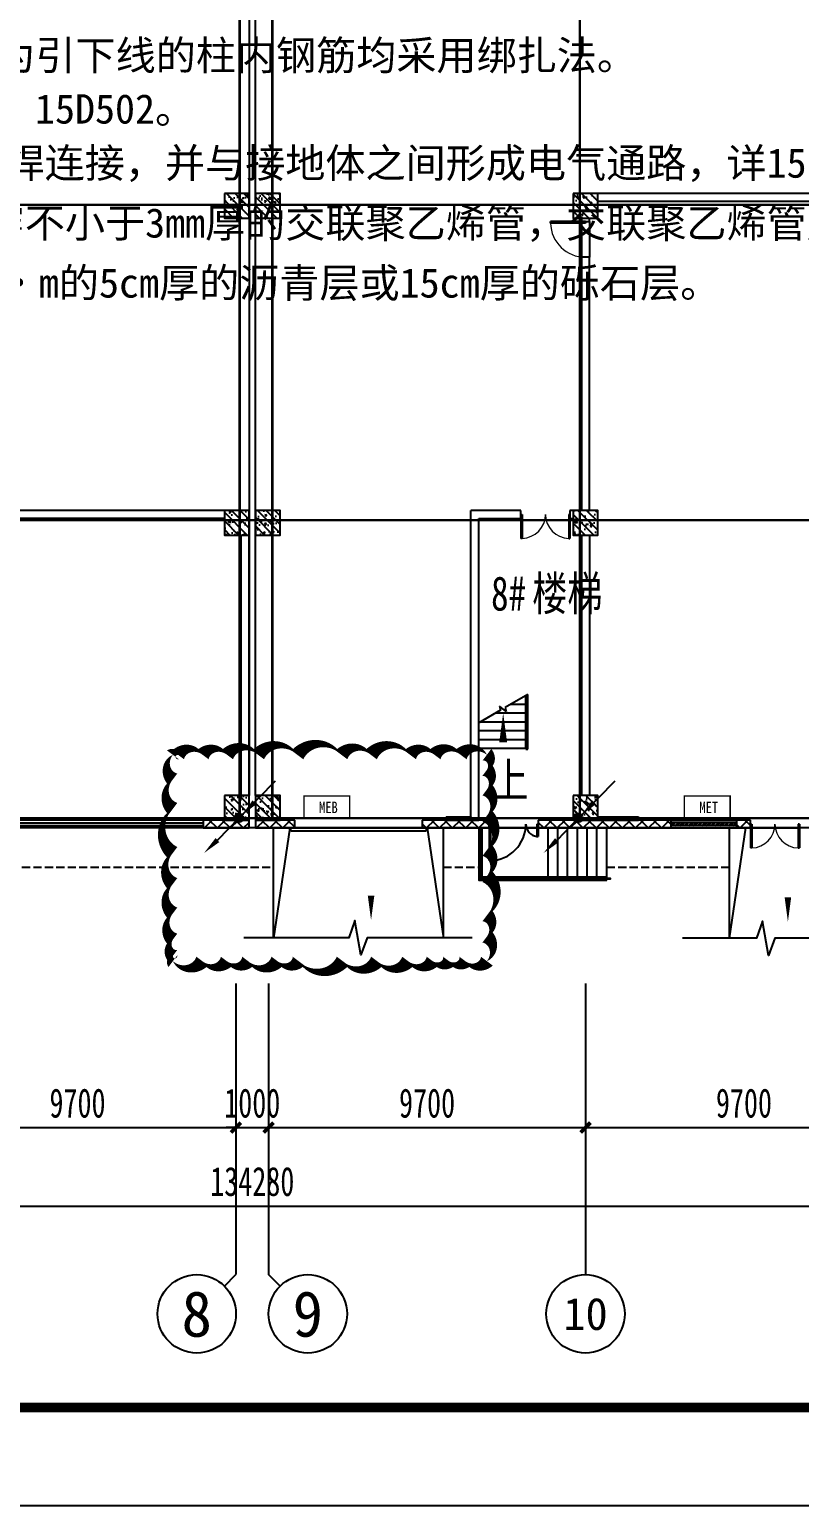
# Model space of a CAD drawing. Header units: millimetres. Extents: x -633009578 to 5705885, y -633235091 to 2571734.
# Drawn here: x 3847101 to 3870670, y 2039260 to 2084430 of the extents above; entities that cross this region are included whole.
import ezdxf
from ezdxf.enums import TextEntityAlignment as Align

# ---------------------------------------------------------------- set-up
doc = ezdxf.new("R2010")
doc.units = ezdxf.units.MM
doc.header["$LTSCALE"] = 1000
doc.header["$MEASUREMENT"] = 0
doc.linetypes.add('DASH', pattern=[0.35, 0.25, -0.1])
doc.layers.get('0').update_dxf_attribs({"color": 9})
for name, color, linetype in [('3T_WOOD', 21, 'Continuous'), ('A-COLUM(柱)', 255, 'Continuous'), ('A-DI-S(箭头)', 76, 'Continuous'), ('A-DOOR(门）', 4, 'Continuous'), ('A-F-AREA(计算)', 5, 'Continuous'), ('A-FLOR(看线)', 8, 'Continuous'), ('A-HATH(填充)', 8, 'Continuous'), ('A-LM-RAIL(栏杆)', 167, 'Continuous'), ('A-ST-O(室外)', 54, 'Continuous'), ('A-STAR(楼梯)', 51, 'Continuous'), ('A-TEXT(房间)', 243, 'Continuous'), ('A-WALL(墙)', 255, 'Continuous'), ('A-WINDOW（窗）', 4, 'Continuous'), ('AXIS_TEXT', 7, 'Continuous'), ('C-AXIS(轴号)', 3, 'Continuous'), ('DIM_MODI', 6, 'Continuous'), ('DIM_SYMB', 3, 'Continuous'), ('PUB_TEXT', 7, 'Continuous'), ('WALL', 9, 'Continuous'), ('电-弱电平面-箭头', 3, 'Continuous'), ('电-强电平面-设备', 4, 'Continuous'), ('电-接地防雷-接地线', 132, 'Continuous'), ('设备-箱柜', 3, 'Continuous'), ('院图签、封面151013$0$PUB_TITLE', 153, 'Continuous'), ('院图签、封面151013$0$图签文字', 4, 'Continuous')]:
    doc.layers.add(name, color=color, linetype=linetype)
doc.styles.add('_TCH', font='simhei.ttf', dxfattribs={"width": 0.75, "bigfont": 'hztxt.shx'})
doc.styles.add('_TCH_AXIS', font='simhei.ttf', dxfattribs={"bigfont": 'GBCBIG'})
doc.styles.add('_TCH_DIM', font='simhei.ttf', dxfattribs={"width": 0.8, "bigfont": 'hztxt.shx'})
doc.styles.add('_TCH_DIM_T3', font='simhei.ttf', dxfattribs={"width": 0.707, "bigfont": 'GBCBIG'})
doc.styles.add('COMPLEX', font='simhei.ttf')
doc.styles.add('IDQSTYLE', font='simhei.ttf', dxfattribs={"width": 0.707, "bigfont": 'hztxt.shx'})
doc.styles.get("Standard").update_dxf_attribs({"font": 'simhei.ttf', "bigfont": 'hztxt.shx'})
doc.styles.add('宋', font='simhei.ttf', dxfattribs={"width": 0.8})
doc.styles.add('院图签、封面151013$0$-宋体', font='simhei.ttf', dxfattribs={"width": 0.8})
doc.linetypes.add('GDLine', pattern='A,1,-3,5.8,["|",Standard,S=4,R=-45,X=-1.407,Y=-0.7],-0.1,["|",Standard,S=4,R=-45,X=-1.407,Y=-0.7],-0.1,["|",Standard,S=4,R=-45,X=-1.407,Y=-0.7],-0.1,["|",Standard,S=4,R=-45,X=-1.407,Y=-0.7],-0.1,5.8,-3,1', length=20)
doc.dimstyles.new('_TCH_ARCH&&300', dxfattribs={"dimtxt": 892.5, "dimasz": 300, "dimexe": 750, "dimexo": 900, "dimgap": 300, "dimtad": 1, "dimdec": 0, "dimzin": 0, "dimdsep": 46, "dimtxsty": '_TCH_DIM_T3', "dimblk": 'ARCHTICK', "dimcen": 0.09, "dimclrt": 7, "dimazin": 2, "dimtfac": 1, "dimtdec": 0, "dimtix": 1, "dimtmove": 2, "dimatfit": 3, "dimfxl": 1, "dimtolj": 1, "dimtzin": 0, "dimarcsym": 0})
pattern_1 = [(45, (-1310357.920547368, -13.22285339003429), (-200.0002033111466, 200.0002033111467), []), (135, (-1310357.920547368, -13.22285339003429), (-200.0002033111467, -200.0002033111466), [])]
pattern_2 = [(45, (-1310457.920547368, -13.22285339003429), (-100.0001016555733, 100.0001016555733), []), (135, (-1310457.920547368, -13.22285339003429), (-100.0001016555733, -100.0001016555733), [])]

# ---------------------------------------------------------------- blocks, each defined once
blk = doc.blocks.new('$DorLib2D$00000126')
at = {"color": 0, "linetype": 'Continuous'}
for p, q in [((-0.5319999999956053, 0.5), (-0.5319999999956053, 0.900000000000091)), ((0.5320000000047003, 0.900000000000091), (0.5320000000047003, 0.5000000000002274))]:
    blk.add_line(p, q, dxfattribs=at)
at = {"color": 0, "linetype": 'DASH'}
for p, q in [((-0.5319999999956053, 0.900000000000091), (0.5320000000047003, 0.900000000000091)), ((-0.5319999999956053, 0.5), (0.5320000000047003, 0.5000000000002274))]:
    blk.add_line(p, q, dxfattribs=at)
blk = doc.blocks.new('$DorLib2D$00000225')
at = {"color": 0}
for p, q in [((0.4750000000000032, -0.001447885298549778), (0.4750000000000032, 0.7521225008925327)), ((0.4750000000000032, 0.7521225008925327), (0.5000000000000036, 0.7521225008925363)), ((0.5000000000000036, -0.001447885298549778), (0.5000000000000036, 0.7521225008925363)), ((-0.4999999999999982, -3.552713678800501e-15), (-0.5, 0.252035990386009)), ((-0.4750000000000014, 0.252035990386009), (-0.5, 0.252035990386009)), ((-0.4749999999999996, -3.552713678800501e-15), (-0.4750000000000014, 0.252035990386009)), ((-0.4749999999999996, -3.552713678800501e-15), (-0.4999999999999947, -3.552713678800501e-15)), ((0.4750000000000032, -0.001447885298549778), (0.4999999999999929, -0.001447885298549778))]:
    blk.add_line(p, q, dxfattribs=at)
for centre, radius, start, end in [((0.5046168020419071, -0.001920809357812914), 0.7546247204382253, 92.24926861260724, 179.7237749158362), ((-0.5007908120542499, 0.002572563917482285), 0.2507930763238999, 359.7898704778746, 84.09743784757413)]:
    blk.add_arc(centre, radius, start, end, dxfattribs=at)
blk = doc.blocks.new('$DorLib2D$00000002')
for p, q in [((-0.5, -5.684341886080802e-17), (-0.5000000000000007, 0.4875)), ((-0.4750000000000007, 0.4875), (-0.5000000000000007, 0.4875)), ((-0.475, -2.842170943040401e-17), (-0.4750000000000007, 0.4875)), ((0.475, -2.842170943040401e-17), (0.4750000000000007, 0.4875)), ((0.4750000000000007, 0.4875), (0.5000000000000007, 0.4875)), ((0.5, -5.684341886080802e-17), (0.5000000000000007, 0.4875)), ((-0.5, -5.684341886080802e-17), (-0.475, -2.842170943040401e-17)), ((0.5, -5.684341886080802e-17), (0.475, -2.842170943040401e-17))]:
    blk.add_line(p, q)
at = {"lineweight": 13}
for centre, start, end in [((-0.4875, -4.263256414560601e-17), 0, 88.53071641864632), ((0.4875, -4.263256414560601e-17), 91.4692835813537, 180)]:
    blk.add_arc(centre, 0.4875, start, end, dxfattribs=at)
blk = doc.blocks.new('$WINLIB2D$00000039')
at = {"color": 0}
for points in [[(-0.4999999999983409, 0.5000000000445652), (-0.4999999999999964, -0.4999999999999716)], [(0.5000000000016591, 0.4999999999536158), (-0.4999999999983409, 0.5000000000445652)], [(0.4999999999983338, -0.5000000000463842), (0.4999999999999609, 0.4999999999999432)], [(-0.499999999999428, 0.1666666667124446), (0.500000000000572, 0.1666666666205998)], [(-0.4518745131427302, -0.1666666666260284), (-0.5000000000072298, 0.08358586507802102)], [(-0.3838834764901549, -0.166666666632409), (-0.4479860405916831, 0.1666666667079113)], [(-0.3158924398378069, -0.166666666637866), (-0.3799950039392748, 0.1666666667006353)], [(-0.2479014031851996, -0.166666666645142), (-0.3120039672867243, 0.1666666666951784)], [(-0.1799103665328481, -0.1666666666505989), (-0.2440129306343159, 0.1666666666887977)], [(-0.1119193298802692, -0.1666666666569512), (-0.1760218939817904, 0.1666666666824455)], [(-0.04392829322788927, -0.1666666666633319), (-0.1080308573293216, 0.1666666666760648)], [(0.02406274342471804, -0.1666666666696841), (-0.04003982067680312, 0.1666666666697125)], [(0.09205378007703402, -0.1666666666751411), (0.02795121597557682, 0.1666666666642556)], [(0.1600448167296129, -0.1666666666815217), (0.0959422526280953, 0.1666666666578749)], [(0.2280358533819644, -0.166666666687874), (0.163933289280525, 0.1666666666505989)], [(0.2960268900345753, -0.1666666666942547), (0.231924325933047, 0.1666666666460657)], [(0.3640179266869801, -0.1666666667006069), (0.2999153625854838, 0.166666666639685)], [(0.4320089633395341, -0.1666666667060639), (0.3679063992380058, 0.166666666632409)], [(0.4999999999916831, -0.1666666667115209), (0.4358974358904746, 0.1666666666260568)], [(-0.500000000000572, -0.1666666666214951), (0.499999999999428, -0.1666666667124446)], [(0.4999999999983338, -0.5000000000463842), (-0.5000000000016662, -0.4999999999554348)]]:
    blk.add_lwpolyline(points, dxfattribs=at)
blk = doc.blocks.new('_ArchTick')
at = {"color": 0, "linetype": 'ByBlock', "const_width": 0.4}
blk.add_lwpolyline([(-0.5, -0.5), (0.5, 0.5)], dxfattribs=at)
blk = doc.blocks.new('*D558')
at = {"layer": 'C-AXIS(轴号)', "color": 0, "lineweight": -2, "transparency": 16777216}
for p, q in [((1121700.598288333, 1376357.113137866), (1121700.598288333, 1369697.293828133)), ((1255980.598288333, 1376357.113137866), (1255980.598288333, 1369697.293828133)), ((1121700.598288333, 1370447.293828133), (1255980.598288333, 1370447.293828133))]:
    blk.add_line(p, q, dxfattribs=at)
at = {"layer": 'Defpoints', "color": 0, "transparency": 16777216}
for p in [(1121700.598288333, 1377257.113137866), (1255980.598288333, 1377257.113137866), (1255980.598288333, 1370447.293828133)]:
    blk.add_point(p, dxfattribs=at)
at = {"layer": 'C-AXIS(轴号)', "color": 0, "linetype": 'ByBlock', "lineweight": -2, "transparency": 16777216, "xscale": 300, "yscale": 300, "zscale": 300, "rotation": 180}
blk.add_blockref('_ArchTick', (1121700.598288333, 1370447.293828133), dxfattribs=at)
at = {"layer": 'C-AXIS(轴号)', "color": 0, "linetype": 'ByBlock', "lineweight": -2, "transparency": 16777216, "xscale": 300, "yscale": 300, "zscale": 300}
blk.add_blockref('_ArchTick', (1255980.598288333, 1370447.293828133), dxfattribs=at)
at = {"layer": 'C-AXIS(轴号)', "color": 7, "transparency": 16777216, "insert": (1188840.598288333, 1371193.543828133), "char_height": 892.5, "attachment_point": 5, "style": '_TCH_DIM_T3'}
blk.add_mtext('\\A1;134280', dxfattribs=at)
blk = doc.blocks.new('_FZH')
h = blk.add_hatch()
h.set_pattern_fill('钢筋混凝土', color=256, scale=0.1, style=0)
h.set_pattern_definition([(45, (0, 0), (-0.1767766952966369, 0.1767766952966369), []), (50, (0, 0), (0.7172601826007535, -0.06275213498259512), [0.07500000000000001, -0.8250000000000001]), (355, (0, 0), (-0.138751333613, 0.7521921337000119), [0.06, -0.66]), (100.4514, (0.05977168000000001, -0.00522934), (0.5785093817140216, 0.6894395420609536), [0.06374019, -0.701142112]), (46.1842, (0, 0.2), (1.067241048625645, -0.1655190143290181), [0.1125, -1.2375]), (96.6356, (0.088936745, 0.186206693), (0.9346627055487033, 0.9741178709004418), [0.095610288, -1.051713]), (351.1842, (0, 0.2), (0.9346619451336272, 0.9741186009253247), [0.09000000000000001, -0.9900000000000001]), (21, (0.1, 0.15), (0.5969070521184617, -0.4026188906653388), [0.07500000000000001, -0.8250000000000001]), (326, (0.1, 0.15), (0.2433153319215824, 0.7251500450468529), [0.06, -0.66]), (71.4514, (0.149742233, 0.116448394), (0.84022262858149, 0.3225304967099524), [0.06374019, -0.701142112]), (37.50000000000001, (0, 0), (0.01215985531729062, 0.3328938538313115), [0, -0.652, 0, -0.67, 0, -0.6625000000000001]), (7.499999999999999, (0, 0), (0.2630695374421486, 0.3944117118823603), [0, -0.382, 0, -0.637, 0, -0.2525]), (-32.5, (-0.223, 0), (0.533822436172409, -0.02255487173437976), [0, -0.25, 0, -0.78, 0, -1.035]), (-42.5, (-0.323, 0), (0.5831861693423862, 0.1001049823323177), [0, -0.325, 0, -0.518, 0, -0.735])])
h.paths.add_polyline_path([(-0.5, -0.5), (0.5, -0.5), (0.5, 0.5), (-0.5, 0.5)])
blk.add_lwpolyline([(-0.5, -0.5), (0.5, -0.5), (0.5, 0.5), (-0.5, 0.5)], close=True)
blk = doc.blocks.new('*D596')
at = {"layer": 'C-AXIS(轴号)', "color": 0, "lineweight": -2, "transparency": 16777216}
for p, q in [((1178640.598288357, 1376357.113137866), (1178640.598288357, 1372097.293828133)), ((1188340.598288357, 1376357.113137866), (1188340.598288357, 1372097.293828133)), ((1178640.598288357, 1372847.293828133), (1188340.598288357, 1372847.293828133))]:
    blk.add_line(p, q, dxfattribs=at)
at = {"layer": 'Defpoints', "color": 0, "transparency": 16777216}
for p in [(1178640.598288357, 1377257.113137866), (1188340.598288357, 1377257.113137866), (1188340.598288357, 1372847.293828133)]:
    blk.add_point(p, dxfattribs=at)
at = {"layer": 'C-AXIS(轴号)', "color": 0, "linetype": 'ByBlock', "lineweight": -2, "transparency": 16777216, "xscale": 300, "yscale": 300, "zscale": 300, "rotation": 180}
blk.add_blockref('_ArchTick', (1178640.598288357, 1372847.293828133), dxfattribs=at)
at = {"layer": 'C-AXIS(轴号)', "color": 0, "linetype": 'ByBlock', "lineweight": -2, "transparency": 16777216, "xscale": 300, "yscale": 300, "zscale": 300}
blk.add_blockref('_ArchTick', (1188340.598288357, 1372847.293828133), dxfattribs=at)
at = {"layer": 'C-AXIS(轴号)', "color": 7, "transparency": 16777216, "insert": (1183490.598288357, 1373593.543828133), "char_height": 892.5, "attachment_point": 5, "style": '_TCH_DIM_T3'}
blk.add_mtext('\\A1;9700', dxfattribs=at)
blk = doc.blocks.new('*D597')
at = {"layer": 'C-AXIS(轴号)', "color": 0, "lineweight": -2, "transparency": 16777216}
for p, q in [((1188340.598288357, 1376357.113137866), (1188340.598288357, 1372097.293828133)), ((1189340.598288357, 1376357.113137866), (1189340.598288357, 1372097.293828133)), ((1188340.598288357, 1372847.293828133), (1188040.598288357, 1372847.293828133)), ((1188340.598288357, 1372847.293828133), (1189340.598288357, 1372847.293828133)), ((1189340.598288357, 1372847.293828133), (1189640.598288357, 1372847.293828133))]:
    blk.add_line(p, q, dxfattribs=at)
at = {"layer": 'Defpoints', "color": 0, "transparency": 16777216}
for p in [(1188340.598288357, 1377257.113137866), (1189340.598288357, 1377257.113137866), (1189340.598288357, 1372847.293828133)]:
    blk.add_point(p, dxfattribs=at)
at = {"layer": 'C-AXIS(轴号)', "color": 0, "linetype": 'ByBlock', "lineweight": -2, "transparency": 16777216, "xscale": 300, "yscale": 300, "zscale": 300}
blk.add_blockref('_ArchTick', (1188340.598288357, 1372847.293828133), dxfattribs=at)
at = {"layer": 'C-AXIS(轴号)', "color": 0, "linetype": 'ByBlock', "lineweight": -2, "transparency": 16777216, "xscale": 300, "yscale": 300, "zscale": 300, "rotation": 180}
blk.add_blockref('_ArchTick', (1189340.598288357, 1372847.293828133), dxfattribs=at)
at = {"layer": 'C-AXIS(轴号)', "color": 7, "transparency": 16777216, "insert": (1188840.598288357, 1373593.543828133), "char_height": 892.5, "attachment_point": 5, "style": '_TCH_DIM_T3'}
blk.add_mtext('\\A1;1000', dxfattribs=at)
blk = doc.blocks.new('*D598')
at = {"layer": 'C-AXIS(轴号)', "color": 0, "lineweight": -2, "transparency": 16777216}
for p, q in [((1189340.598288357, 1376357.113137866), (1189340.598288357, 1372097.293828133)), ((1199040.598288357, 1376357.113137866), (1199040.598288357, 1372097.293828133)), ((1189340.598288357, 1372847.293828133), (1199040.598288357, 1372847.293828133))]:
    blk.add_line(p, q, dxfattribs=at)
at = {"layer": 'Defpoints', "color": 0, "transparency": 16777216}
for p in [(1189340.598288357, 1377257.113137866), (1199040.598288357, 1377257.113137866), (1199040.598288357, 1372847.293828133)]:
    blk.add_point(p, dxfattribs=at)
at = {"layer": 'C-AXIS(轴号)', "color": 0, "linetype": 'ByBlock', "lineweight": -2, "transparency": 16777216, "xscale": 300, "yscale": 300, "zscale": 300, "rotation": 180}
blk.add_blockref('_ArchTick', (1189340.598288357, 1372847.293828133), dxfattribs=at)
at = {"layer": 'C-AXIS(轴号)', "color": 0, "linetype": 'ByBlock', "lineweight": -2, "transparency": 16777216, "xscale": 300, "yscale": 300, "zscale": 300}
blk.add_blockref('_ArchTick', (1199040.598288357, 1372847.293828133), dxfattribs=at)
at = {"layer": 'C-AXIS(轴号)', "color": 7, "transparency": 16777216, "insert": (1194190.598288357, 1373593.543828133), "char_height": 892.5, "attachment_point": 5, "style": '_TCH_DIM_T3'}
blk.add_mtext('\\A1;9700', dxfattribs=at)
blk = doc.blocks.new('*D599')
at = {"layer": 'C-AXIS(轴号)', "color": 0, "lineweight": -2, "transparency": 16777216}
for p, q in [((1199040.598288357, 1376357.113137866), (1199040.598288357, 1372097.293828133)), ((1208740.598288357, 1376357.113137866), (1208740.598288357, 1372097.293828133)), ((1199040.598288357, 1372847.293828133), (1208740.598288357, 1372847.293828133))]:
    blk.add_line(p, q, dxfattribs=at)
at = {"layer": 'Defpoints', "color": 0, "transparency": 16777216}
for p in [(1199040.598288357, 1377257.113137866), (1208740.598288357, 1377257.113137866), (1208740.598288357, 1372847.293828133)]:
    blk.add_point(p, dxfattribs=at)
at = {"layer": 'C-AXIS(轴号)', "color": 0, "linetype": 'ByBlock', "lineweight": -2, "transparency": 16777216, "xscale": 300, "yscale": 300, "zscale": 300, "rotation": 180}
blk.add_blockref('_ArchTick', (1199040.598288357, 1372847.293828133), dxfattribs=at)
at = {"layer": 'C-AXIS(轴号)', "color": 0, "linetype": 'ByBlock', "lineweight": -2, "transparency": 16777216, "xscale": 300, "yscale": 300, "zscale": 300}
blk.add_blockref('_ArchTick', (1208740.598288357, 1372847.293828133), dxfattribs=at)
at = {"layer": 'C-AXIS(轴号)', "color": 7, "transparency": 16777216, "insert": (1203890.598288357, 1373593.543828133), "char_height": 892.5, "attachment_point": 5, "style": '_TCH_DIM_T3'}
blk.add_mtext('\\A1;9700', dxfattribs=at)
blk = doc.blocks.new('_AXISO')
blk.add_circle((0, 0), 0.5)
at = {"layer": 'AXIS_TEXT', "style": 'COMPLEX', "width": 1.041666666666667}
blk.add_attdef('A', text='', height=0.56, dxfattribs=at).set_placement((-0.25, -0.28), (0.25, -0.28), align=Align.FIT)
blk = doc.blocks.new('$TCHSYS$WIN2D')
for p, q in [((-0.5, 0.5), (0.5, 0.5)), ((-0.5, 0.5), (-0.4999999999999999, -0.5)), ((0.5, 0.5), (0.4999999999999998, -0.5)), ((0.5, 0.1666666666666666), (-0.5, 0.1666666666666666)), ((0.5, -0.1666666666666667), (-0.5, -0.1666666666666667)), ((-0.4999999999999999, -0.5), (0.5, -0.5))]:
    blk.add_line(p, q)
blk = doc.blocks.new('$DorLib2D$00000001')
for p, q in [((0.45, 0.9750000000000001), (0.5000000000000002, 0.9750000000000001)), ((0.45, 0), (0.45, 0.9750000000000001)), ((0.5, 0), (0.5, 0.9750000000000001)), ((0.5, 0), (0.45, 0))]:
    blk.add_line(p, q)
at = {"lineweight": 13}
blk.add_arc((0.475, 0), 0.975, 91.4692835813538, 180, dxfattribs=at)
blk = doc.blocks.new('*X25')
at = {"color": 0, "linetype": 'Continuous'}
for p, q in [((192.590110055903, 446.7242872143482), (193.9264208598343, 448.0605980182795)), ((192.6512440212146, 447.2096852483717), (193.4410228258108, 447.9994640529679)), ((192.666080612941, 446.3759937026742), (194.2747143715083, 447.9846274612416)), ((192.8122309321682, 446.0978799531896), (194.552828120993, 447.8384771420143)), ((193.0126674313866, 445.874052383696), (194.7766556904866, 447.6380406427959)), ((193.2651240367983, 445.7022449203958), (194.9484631537868, 447.3855840373842)), ((193.5780466605768, 445.5909034754624), (195.0598045987202, 447.0726614136058)), ((193.9838870800477, 445.5724798262212), (195.0782282479613, 446.6668209941349))]:
    blk.add_line(p, q, dxfattribs=at)
blk = doc.blocks.new('HC001444')
at = {"color": 0, "linetype": 'Continuous'}
for p, q in [((5.312014027897709, 5.362594416008807), (0.4698776614111466, 0.4121164681388052)), ((1.307398633798584e-12, -0.05776119327106244), (-3.105492900473507, -3.232738715067399))]:
    blk.add_line(p, q, dxfattribs=at)
for points in [[(2.301209466909763, 2.284423861441751, 0.8, 0, 0), (0.4698776614111466, 0.4121164681388052, 0, 0, 0)], [(-3.105492900473507, -3.232738715067399, 0.8, 0, 0), (-5.057392361377197, -5.119309791711203, 0, 0, 0)]]:
    blk.add_lwpolyline(points, format="xyseb", dxfattribs=at)
blk.add_circle((0, 0), 0.625, dxfattribs=at)
at = {"color": 0, "linetype": 'Continuous', "xscale": 0.5, "yscale": 0.5, "zscale": 0.5}
blk.add_blockref('*X25', (-96.91845018383214, -223.4069038532592), dxfattribs=at)
at = {"color": 0, "style": 'IDQSTYLE', "width": 0.7}
blk.add_attdef('PSFHATT', (7.312014027897709, -5.119309791711203), '', height=2.5, dxfattribs=at)
blk = doc.blocks.new('G$C4F4C691F')
at = {"layer": '电-强电平面-设备', "color": 3, "style": '宋'}
for s, p in [('除柱内引出段钢筋与接闪带焊接外，其他作为引下线的柱内钢筋均采用绑扎法。', (872.3780032098293, -5463.577065208927)), ('接地线过伸缩缝做法详见国标图集：15D501，15D502。', (870.4875541487709, -6283.28134199325)), ('所有预埋件需与柱内两根 %%C>=16mm主钢筋电焊连接，并与接地体之间形成电气通路，详15D503。', (872.3780032098293, -7111.491200247779)), ('7. 防止接触电压:外露引下线在高2.7m以下部分穿不小于3mm厚的交联聚乙烯管，交联聚乙烯管应能耐受100kV冲击电压（1.2/50μs波形）。', (-511.5926800686866, -8028.092125396244)), ('8. 防止跨步电压:铺设使地面电阻率不小于50kΩ·m的5cm厚的沥青层或15cm厚的砾石层。', (-452.0052271839231, -8945.893261888996))]:
    blk.add_text(s, height=450, dxfattribs=at).set_placement(p)
blk = doc.blocks.new('HC001536')
at = {"color": 0, "linetype": 'Continuous', "const_width": 0.3}
blk.add_lwpolyline([(5, 2.5), (-5, 2.5), (-5, -2.5), (5, -2.5)], close=True, dxfattribs=at)
at = {"color": 0, "style": 'IDQSTYLE', "width": 0.7}
for tag, p in [('AW', (-1.708333333333333, -1.25)), ('PSFHATT', (7, -2.5))]:
    blk.add_attdef(tag, p, '', height=2.5, dxfattribs=at)
blk = doc.blocks.new('建筑图框_A1')
at = {"layer": '院图签、封面151013$0$PUB_TITLE'}
blk.add_lwpolyline([(0, 0), (84100, 0), (84100, 59400), (0, 59400)], close=True, dxfattribs=at)
at = {"layer": '院图签、封面151013$0$PUB_TITLE', "const_width": 100}
blk.add_lwpolyline([(2500, 1000), (83100, 1000), (83100, 58400), (2500, 58400)], close=True, dxfattribs=at)
at = {"layer": '院图签、封面151013$0$图签文字', "color": 6, "style": '院图签、封面151013$0$-宋体'}
for tag, height, width, p in [('工程主持人', 400, 0.7999999999883585, (79990.91196859907, 29505.93707200652)), ('审定', 400, 0.7999999999883585, (79990.91196859907, 28705.93707200605)), ('审核', 400, 0.7999999999883585, (79990.91196859907, 27905.93707200559)), ('专业负责人', 400, 0.7999999999883585, (79990.91196859907, 27105.93707200512)), ('校对', 400, 0.7999999999883585, (79990.91196859907, 26305.93707200466)), ('设计', 400, 0.7999999999883585, (79990.91196859907, 25505.93707200419)), ('方案设计人', 400, 0.7999999999883585, (79990.91196859907, 24706.79438478127)), ('工程编号', 300, 0.7000000000116415, (81000.00416498398, 8700.424278954277)), ('版次', 300, 0.7000000000116415, (78738.08139540046, 3005.726258059498)), ('日期', 300, 0.7000000000116415, (82038.0813954557, 3000.226258123759)), ('图号', 200, 0.7000000000116415, (82538.08139542397, 2400.075247410685)), ('比例', 300, 0.7000000000116415, (78738.08139537089, 2200.188802679535)), ('图号_X施', 300, 0.7000000000116415, (81538.08139540977, 2200.188802651362)), ('图号_总数', 200, 0.7000000000116415, (82538.08139541186, 2000.075247410219))]:
    blk.add_attdef(tag, text='', height=height, dxfattribs=dict(at, width=width)).set_placement(p, align=Align.MIDDLE_CENTER)
at = {"layer": '院图签、封面151013$0$图签文字', "color": 6, "style": '院图签、封面151013$0$-宋体', "width": 0.7}
for tag, p in [('建设单位_001', (80935.88661794258, 7446.21079580821)), ('工程名称_001', (80933.52706738078, 6045.368099178996)), ('图名_001', (79742.88288308708, 4059.656552180292))]:
    blk.add_attdef(tag, p, '', height=300, dxfattribs=at)
blk = doc.blocks.new('9-29-1')
at = {"layer": 'A-HATH(填充)'}
h = blk.add_hatch(dxfattribs=at)
h.set_pattern_fill('多孔材料', color=256, scale=100, style=0)
h.set_pattern_definition(pattern_1)
h.paths.add_polyline_path([(1188740.598288357, 1382257.113137866), (1187340.59828859, 1382257.11313787), (1187340.59828859, 1382017.113137872), (1188740.598288357, 1382017.113137866)])
h = blk.add_hatch(dxfattribs=at)
h.set_pattern_fill('多孔材料', color=256, scale=100, style=0)
h.set_pattern_definition(pattern_1)
h.paths.add_polyline_path([(1188940.598288341, 1382017.113137866), (1190140.59828859, 1382017.113137871), (1190140.598288589, 1382257.113137868), (1188940.598288341, 1382257.113137866)])
h = blk.add_hatch(dxfattribs=at)
h.set_pattern_fill('多孔材料', color=256, scale=100, style=0)
h.set_pattern_definition(pattern_1)
h.paths.add_polyline_path([(1194040.59828859, 1382017.113137871), (1196090.598287064, 1382017.113137871), (1196090.598287063, 1382257.113137867), (1194040.598288589, 1382257.113137868)])
h = blk.add_hatch(dxfattribs=at)
h.set_pattern_fill('多孔材料', color=256, scale=50, style=0)
h.set_pattern_definition(pattern_2)
h.paths.add_polyline_path([(1194770.598288173, 1382257.113137844), (1195530.598288173, 1382257.113137844), (1195530.598288173, 1382357.113137844), (1194770.598288173, 1382357.113137844)])
h = blk.add_hatch(dxfattribs=at)
h.set_pattern_fill('多孔材料', color=256, scale=100, style=0)
h.set_pattern_definition(pattern_1)
h.paths.add_polyline_path([(1197590.598287064, 1382017.113137871), (1201660.59828859, 1382017.113137871), (1201660.598288589, 1382257.113137867), (1197590.598287064, 1382257.113137867)])
h = blk.add_hatch(dxfattribs=at)
h.set_pattern_fill('多孔材料', color=256, scale=50, style=0)
h.set_pattern_definition(pattern_2)
h.paths.add_polyline_path([(1199415.598288357, 1382257.113137866), (1200665.59828838, 1382257.113137866), (1200665.59828838, 1382357.113137866), (1199415.598288357, 1382357.113137866)])
h = blk.add_hatch(dxfattribs=at)
h.set_pattern_fill('多孔材料', color=256, scale=100, style=0)
h.set_pattern_definition(pattern_1)
h.paths.add_polyline_path([(1203660.598288081, 1382017.113137871), (1204090.598288589, 1382017.113137871), (1204090.59828859, 1382257.113137867), (1203660.598288081, 1382257.113137867)])
at = {"layer": 'A-DI-S(箭头)'}
for points in [[(1192476.278314858, 1380858.48716677, 0, 0, 0), (1192476.278314858, 1379195.48716677, 0, 200, 0), (1192476.278314858, 1379945.48716677, 0, 0, 0)], [(1205236.369363947, 1380806.48716677, 0, 0, 0), (1205236.369363947, 1379143.48716677, 0, 200, 0), (1205236.369363947, 1379893.48716677, 0, 0, 0)]]:
    blk.add_lwpolyline(points, format="xyseb", dxfattribs=at)
for points in [[(1195569.291236554, 1378658.655568023), (1192357.091815336, 1378658.655568023), (1192166.007442346, 1378133.655568023), (1191980.864112603, 1379183.655568023), (1191794.591815336, 1378658.655568023), (1188582.392394118, 1378658.655568023)], [(1207099.292556517, 1378643.966357312), (1204836.312455681, 1378643.966357312), (1204645.228082691, 1378118.966357312), (1204460.084752947, 1379168.966357312), (1204273.812455681, 1378643.966357312), (1202010.832354845, 1378643.966357312)]]:
    blk.add_lwpolyline(points, dxfattribs=at)
at = {"layer": 'A-DOOR(门）'}
for p, q in [((1198920.598288357, 1400582.113137483), (1198920.598288357, 1399482.113137483)), ((1199160.598288357, 1400582.113137483), (1199160.598288357, 1399482.113137483)), ((1190140.598288591, 1382017.113137866), (1194040.598288591, 1382017.113137866)), ((1196090.598286942, 1382017.113137866), (1197590.598286942, 1382017.113137866)), ((1204090.598288379, 1382017.113137865), (1205590.598288379, 1382017.113137865))]:
    blk.add_line(p, q, dxfattribs=at)
at = {"layer": 'A-F-AREA(计算)'}
blk.add_lwpolyline([(1121700.598288358, 1518097.113137865), (1255980.598288358, 1518097.113137865), (1255980.598288358, 1382017.113137865), (1121700.598288358, 1382017.113137865)], close=True, dxfattribs=at)
at = {"layer": 'A-FLOR(看线)'}
for points in [[(1188740.598288339, 1449957.113138453), (1188740.598288339, 1383007.113137866)], [(1188940.598288341, 1383007.113137866), (1188940.598288341, 1449957.113138453)]]:
    blk.add_lwpolyline(points, dxfattribs=at)
at = {"layer": 'A-LM-RAIL(栏杆)'}
blk.add_lwpolyline([(1195835.598676753, 1382017.113149394), (1195835.598204081, 1380482.113170799), (1199790.599189918, 1380482.11317083), (1199790.599189918, 1380452.11317083), (1195805.5981942, 1380452.113170798), (1195805.598676753, 1382017.113159275)], dxfattribs=at)
at = {"layer": 'A-ST-O(室外)', "linetype": 'DASH'}
for points in [[(1121940.598288341, 1380817.113137878), (1189490.598729082, 1380817.113137878)], [(1194690.597848526, 1380817.113137878), (1195790.598306192, 1380817.113137878)], [(1199690.599147862, 1380817.113137878), (1203440.598288447, 1380817.113137878)]]:
    blk.add_lwpolyline(points, dxfattribs=at)
at = {"layer": 'A-STAR(楼梯)'}
for p, q in [((1197270.598288169, 1386105.125839729), (1196581.117133462, 1385707.053709425)), ((1197210.598288169, 1384427.113137837), (1197210.59828817, 1386070.484823578)), ((1197270.598288169, 1384457.113137837), (1197270.598288111, 1386105.125839532)), ((1197270.598288169, 1384427.113137837), (1197270.59828817, 1386105.12583973)), ((1196442.796761729, 1385627.194405571), (1195770.598288169, 1385239.100435945)), ((1196286.771428656, 1385537.113137929), (1197210.59828806, 1385537.113137821)), ((1196616.057703629, 1385576.653722377), (1196410.01276219, 1385749.545956744)), ((1196410.01276219, 1385749.545956744), (1196442.796761729, 1385627.194405571)), ((1196581.117133462, 1385707.053709425), (1196616.057703629, 1385576.653722377)), ((1196754.425147115, 1385807.113137606), (1197210.59828806, 1385807.113137821)), ((1195770.598288169, 1384457.113137837), (1195770.598288111, 1385239.100436312)), ((1195770.598288169, 1384997.113137837), (1197210.59828806, 1384997.113137821)), ((1195819.117710547, 1385267.113137914), (1197210.59828806, 1385267.113137821)), ((1195770.598288169, 1384727.113137837), (1197210.59828806, 1384727.113137821)), ((1195770.598288169, 1384457.113137837), (1197210.59828806, 1384457.113137821)), ((1197210.598288169, 1384427.113137837), (1197270.598288169, 1384427.113137837))]:
    blk.add_line(p, q, dxfattribs=at)
for points in [[(1189490.599526601, 1378643.966357321), (1189490.598288696, 1382017.113137865)], [(1189990.598288696, 1382017.113137875), (1189490.599526601, 1378643.966357321)], [(1194190.598288912, 1382017.113137875), (1194690.597051006, 1378643.966357321)], [(1194690.597051006, 1378643.966357321), (1194690.598288912, 1382017.113137865)], [(1195770.598676753, 1382017.113170804), (1195770.598182671, 1380417.113170798), (1199690.599189919, 1380417.11317083)], [(1195870.598676753, 1382017.113137865), (1195870.59821561, 1380517.113170799), (1199690.599189918, 1380517.11317083)], [(1197890.598653766, 1382017.113170804), (1197890.599147848, 1380417.113170804)], [(1198190.599147865, 1380417.113170818), (1198190.599147853, 1382017.113170775)], [(1198490.599147865, 1380417.11317082), (1198490.599147853, 1382017.113170778)], [(1198790.599147865, 1380417.113170823), (1198790.599147853, 1382017.113170781)], [(1199090.599147865, 1380417.113170826), (1199090.599147853, 1382017.113170783)], [(1199390.599147865, 1380417.113170828), (1199390.599147853, 1382017.113170786)], [(1199690.599147865, 1380417.11317083), (1199690.599147853, 1382017.113170787)], [(1203440.598288447, 1382017.113137862), (1203440.598288447, 1378643.966357312)], [(1203940.598288447, 1382017.113137866), (1203440.598288447, 1378643.966357312)]]:
    blk.add_lwpolyline(points, dxfattribs=at)
at = {"layer": 'A-WALL(墙)'}
for p, q in [((1208365.598288569, 1401432.113137871), (1199415.598288569, 1401432.11313788)), ((1208365.598288569, 1401192.113137871), (1199415.598288569, 1401192.113137833)), ((1198920.598288357, 1400682.113137866), (1198920.598288385, 1400582.113137516)), ((1198920.598288385, 1400582.113137516), (1199160.59828836, 1400582.113137516)), ((1199160.59828836, 1400582.113137516), (1199160.598288357, 1400682.113137866)), ((1199160.59828836, 1399482.113137516), (1198920.598288385, 1399482.113137516)), ((1198920.598288385, 1399482.113137516), (1198920.59828836, 1391732.113137822)), ((1199160.598288343, 1391732.113138146), (1199160.59828836, 1399482.113137516)), ((1187990.598288357, 1391732.113137866), (1179015.598288569, 1391732.113137847)), ((1195530.59828832, 1382257.113137864), (1195530.598288137, 1391732.113137822)), ((1197065.59828859, 1391732.113137791), (1195530.598288137, 1391732.113137822)), ((1197065.59828859, 1391492.11313796), (1197065.59828859, 1391732.113137791)), ((1198665.598287918, 1391732.11313814), (1198565.598288589, 1391732.113137791)), ((1198565.598288589, 1391732.113137791), (1198565.59828859, 1391492.113137974)), ((1187990.598288357, 1391492.113137866), (1179015.598288569, 1391492.113137899)), ((1195770.59828832, 1382257.113137868), (1195770.598288193, 1391492.113137834)), ((1195770.598288193, 1391492.113137834), (1197065.59828859, 1391492.11313796)), ((1198565.59828859, 1391492.113137974), (1198665.598287918, 1391492.113138547)), ((1188500.598288522, 1383007.113138146), (1188500.598288387, 1390982.113138146)), ((1188740.598288522, 1383007.113138146), (1188740.59828837, 1390982.113138146)), ((1198920.598288364, 1390982.113137495), (1198920.598288326, 1383007.113138146)), ((1199160.598288365, 1390982.113137495), (1199160.598288375, 1383007.113138146)), ((1194770.598288173, 1382357.113137844), (1195530.598288173, 1382357.113137844)), ((1194770.598288173, 1382357.113137844), (1194770.598288173, 1382257.113137844)), ((1194770.598288173, 1382257.113137844), (1195530.598288173, 1382257.113137844)), ((1195530.598288173, 1382357.113137844), (1195530.598288173, 1382257.113137844)), ((1195530.59828832, 1382257.113137864), (1195770.59828832, 1382257.113137868)), ((1199415.598288357, 1382357.113137866), (1200665.59828838, 1382357.113137866)), ((1199415.598288357, 1382257.113137866), (1200665.59828838, 1382257.113137866)), ((1200665.59828838, 1382357.113137866), (1200665.59828838, 1382257.113137866))]:
    blk.add_line(p, q, dxfattribs=at)
at = {"layer": 'C-AXIS(轴号)'}
for p, q in [((1188340.598288357, 1377257.113137866), (1188340.598288357, 1368347.293828133)), ((1189340.598288357, 1377257.113137866), (1189340.598288357, 1368347.293828133)), ((1199040.598288357, 1377257.113137866), (1199040.598288357, 1368347.293828133)), ((1187989.126425781, 1367995.821965557), (1188340.598288357, 1368347.293828133)), ((1189692.070150933, 1367995.821965557), (1189340.598288357, 1368347.293828133))]:
    blk.add_line(p, q, dxfattribs=at)
at = {"layer": 'DIM_MODI'}
blk.add_lwpolyline([(1186410.0129125, 1384254.520483391, 0, 450, 0.5), (1186410.0129125, 1383504.520483391, 0, 450, 0.5), (1186410.0129125, 1382604.520483391, 0, 450, 0.5), (1186410.0129125, 1381254.520483391, 0, 450, 0.5), (1186410.0129125, 1380304.520483391, 0, 450, 0.5), (1186410.0129125, 1379404.520483391, 0, 450, 0.5), (1186410.0129125, 1378604.520483391, 0, 450, 0.5), (1186410.0129125, 1378104.520483391, 0, 450, 0.5), (1186410.0129125, 1377941.727426694, 0, 450, 0.5), (1187310.0129125, 1377941.727426694, 0, 450, 0.5), (1188060.0129125, 1377941.727426694, 0, 450, 0.5), (1188710.0129125, 1377941.727426694, 0, 450, 0.5), (1189610.0129125, 1377941.727426694, 0, 450, 0.5), (1190260.0129125, 1377941.727426694, 0, 450, 0.5), (1191610.0129125, 1377941.727426694, 0, 450, 0.5), (1192660.0129125, 1377941.727426694, 0, 450, 0.5), (1193610.0129125, 1377941.727426694, 0, 450, 0.5), (1194360.0129125, 1377941.727426694, 0, 450, 0.5), (1194860.0129125, 1377941.727426694, 0, 450, 0.5), (1195360.0129125, 1377941.727426694, 0, 450, 0.5), (1196021.770748, 1377941.727426694, 0, 450, 0.5), (1196021.770748, 1378691.727426694, 0, 450, 0.5), (1196021.770748, 1379341.727426694, 0, 450, 0.5), (1196021.770748, 1380541.727426694, 0, 450, 0.5), (1196021.770748, 1381341.727426694, 0, 450, 0.5), (1196021.770748, 1382391.727426694, 0, 450, 0.5), (1196021.770748, 1383191.727426694, 0, 450, 0.5), (1196021.770748, 1383791.727426694, 0, 450, 0.5), (1196021.770748, 1384254.520483391, 0, 450, 0.5), (1195221.770748, 1384254.520483391, 0, 450, 0.5), (1194421.770748, 1384254.520483391, 0, 450, 0.5), (1193671.770748, 1384254.520483391, 0, 450, 0.5), (1192471.770748, 1384254.520483391, 0, 450, 0.5), (1191571.770748, 1384254.520483391, 0, 450, 0.5), (1190221.770748, 1384254.520483391, 0, 450, 0.5), (1189021.770748, 1384254.520483391, 0, 450, 0.5), (1188071.770748, 1384254.520483391, 0, 450, 0.5), (1187321.770748, 1384254.520483391, 0, 450, 0.5), (1186571.770748, 1384254.520483391, 0, 450, 0.5)], format="xyseb", close=True, dxfattribs=at)
at = {"layer": 'DIM_SYMB'}
blk.add_lwpolyline([(1196520.598288169, 1384322.113137837, 0, 0, 0), (1196520.598288169, 1385537.113137837, 0, 240.0000000000001, 0), (1196520.598288169, 1384637.113137837, 0, 0, 0)], format="xyseb", dxfattribs=at)
at = {"layer": 'WALL'}
for p, q in [((1188740.598288357, 1382257.113137866), (1187340.59828859, 1382257.11313787)), ((1187340.59828859, 1382257.11313787), (1187340.59828859, 1382017.113137872)), ((1188740.598288357, 1382017.113137866), (1188740.598288357, 1382257.113137866)), ((1190140.598288589, 1382257.113137868), (1188940.598288341, 1382257.113137866)), ((1188940.598288341, 1382257.113137866), (1188940.598288341, 1382017.113137866)), ((1190140.59828859, 1382017.113137871), (1190140.598288589, 1382257.113137868)), ((1196090.598287063, 1382257.113137867), (1194040.598288589, 1382257.113137868)), ((1194040.598288589, 1382257.113137868), (1194040.59828859, 1382017.113137871)), ((1196090.598287064, 1382017.113137871), (1196090.598287063, 1382257.113137867)), ((1201660.598288589, 1382257.113137867), (1197590.598287064, 1382257.113137867)), ((1197590.598287064, 1382257.113137867), (1197590.598287064, 1382017.113137871)), ((1201660.59828859, 1382017.113137871), (1201660.598288589, 1382257.113137867)), ((1204090.59828859, 1382257.113137867), (1203660.598288081, 1382257.113137867)), ((1203660.598288081, 1382257.113137867), (1203660.598288081, 1382017.113137871)), ((1204090.598288589, 1382017.113137871), (1204090.59828859, 1382257.113137867)), ((1187340.59828859, 1382017.113137872), (1188740.598288357, 1382017.113137866)), ((1188940.598288341, 1382017.113137866), (1190140.59828859, 1382017.113137871)), ((1194040.59828859, 1382017.113137871), (1196090.598287064, 1382017.113137871)), ((1197590.598287064, 1382017.113137871), (1201660.59828859, 1382017.113137871)), ((1203660.598288081, 1382017.113137871), (1204090.598288589, 1382017.113137871))]:
    blk.add_line(p, q, dxfattribs=at)
at = {"layer": 'A-COLUM(柱)', "xscale": 750, "yscale": 750, "zscale": 750, "rotation": 270}
for p in [(1188365.598288357, 1401057.113137866), (1189315.598288357, 1401057.113137866), (1199040.598288357, 1401057.113137866), (1188365.598288357, 1391357.113137866), (1189315.598288357, 1391357.113137866), (1199040.598288357, 1391357.113137866), (1188365.598288357, 1382632.113137866), (1189315.598288357, 1382632.113137866), (1199040.598288357, 1382632.113137866)]:
    blk.add_blockref('_FZH', p, dxfattribs=at)
at = {"layer": 'A-DOOR(门）', "extrusion": (0, 0, -1)}
for name, p, xscale, yscale, zscale, rotation in [('$DorLib2D$00000001', (-1199040.598288357, 1400032.113137483), -1100, 1100, 1100, 270), ('$DorLib2D$00000126', (-1192090.598288591, 1382137.113137866), -3900, 240, 3900, 180.0000000000016), ('$DorLib2D$00000225', (-1196840.598286942, 1382137.113137866), -1500, 1500, 1500, 180.0000000000016), ('$DorLib2D$00000002', (-1204840.598288379, 1382137.113137865), -1500, 1500, 1500, 180.0000000000016)]:
    blk.add_blockref(name, p, dxfattribs=dict(at, xscale=xscale, yscale=yscale, zscale=zscale, rotation=rotation))
at = {"layer": 'A-DOOR(门）', "xscale": 1500, "yscale": 1500, "zscale": 1500, "rotation": 180}
blk.add_blockref('$DorLib2D$00000002', (1197815.598288654, 1391612.113137866), dxfattribs=at)
at = {"layer": 'A-WINDOW（窗）', "extrusion": (0, 0, -1), "xscale": 40000, "yscale": 240, "zscale": 40000}
blk.add_blockref('$TCHSYS$WIN2D', (-1167340.59828836, 1382137.113137866), dxfattribs=at)
at = {"layer": 'A-WINDOW（窗）', "extrusion": (0, 0, -1), "xscale": 2000.000000000233, "yscale": 240, "zscale": 2000.000000000233, "rotation": 1.591588540602974e-12}
blk.add_blockref('$WINLIB2D$00000039', (-1202660.598288357, 1382137.113137865), dxfattribs=at)
at = {"layer": 'C-AXIS(轴号)'}
ref = blk.add_blockref('_AXISO', (1187140.598288357, 1367147.293828133), dxfattribs=dict(at, xscale=2400, yscale=2400, zscale=2400))
ref.add_attrib('A', '8', dxfattribs={"layer": 'AXIS_TEXT', "height": 1397.844494487577, "style": '_TCH_AXIS'}).set_placement((1186674.650123528, 1366448.371580889), (1187606.546453186, 1366448.371580889), align=Align.FIT)
ref = blk.add_blockref('_AXISO', (1190540.598288357, 1367147.293828133), dxfattribs=dict(at, xscale=2400, yscale=2400, zscale=2400))
ref.add_attrib('A', '9', dxfattribs={"layer": 'AXIS_TEXT', "height": 1397.844494487578, "style": '_TCH_AXIS'}).set_placement((1190074.650123528, 1366448.371580889), (1191006.546453186, 1366448.371580889), align=Align.FIT)
ref = blk.add_blockref('_AXISO', (1199040.598288357, 1367147.293828133), dxfattribs=dict(at, xscale=2400, yscale=2400, zscale=2400))
ref.add_attrib('A', '10', dxfattribs={"layer": 'AXIS_TEXT', "height": 985.3364844150959, "style": '_TCH_AXIS'}).set_placement((1198360.24690626, 1366654.625585926), (1199720.949670453, 1366654.625585926), align=Align.FIT)
at = {"layer": 'A-TEXT(房间)', "style": '_TCH', "width": 0.75}
for s, p in [('8#', (1196150.484929642, 1388671.272632167)), ('楼梯', (1197410.484929642, 1388671.272632167))]:
    blk.add_text(s, height=1050, dxfattribs=at).set_placement(p)
at = {"layer": 'PUB_TEXT', "style": '_TCH_DIM', "width": 0.8}
blk.add_text('上', height=1050, dxfattribs=at).set_placement((1196146.897500767, 1382957.113137837))
at = {"layer": 'C-AXIS(轴号)'}
for p1, p2, distance, picture, middle in [((1121700.598288333, 1377257.113137866), (1255980.598288333, 1377257.113137866), -6809.819309732877, '*D558', (1188840.598288333, 1371193.543828133)), ((1178640.598288357, 1377257.113137866), (1188340.598288357, 1377257.113137866), -4409.819309732877, '*D596', (1183490.598288357, 1373593.543828133)), ((1188340.598288357, 1377257.113137866), (1189340.598288357, 1377257.113137866), -4409.819309732877, '*D597', (1188840.598288357, 1373593.543828133)), ((1189340.598288357, 1377257.113137866), (1199040.598288357, 1377257.113137866), -4409.819309732877, '*D598', (1194190.598288357, 1373593.543828133)), ((1199040.598288357, 1377257.113137866), (1208740.598288357, 1377257.113137866), -4409.819309732877, '*D599', (1203890.598288357, 1373593.543828133))]:
    dim = blk.add_aligned_dim(p1=p1, p2=p2, distance=distance, dimstyle='_TCH_ARCH&&300', dxfattribs=at)
    dim.commit()
    dim.dimension.update_dxf_attribs({"geometry": picture, "text_midpoint": middle})

msp = doc.modelspace()

# ---------------------------------------------------------------- linework, layer by layer
at = {"layer": '电-接地防雷-接地线', "linetype": 'GDLine', "ltscale": 0.1, "const_width": 75}
for points in [[(3853534.564223578, 2060295.30670059), (3853534.564223578, 2195718.503641091)], [(3854534.564223578, 2060295.30670059), (3854534.564223578, 2195718.503641091)], [(3863943.4128232, 2060295.30670059), (3863943.4128232, 2195718.503641091)], [(3787428.408622436, 2079065.546331594), (3920543.042044923, 2079065.546331594)], [(3787428.408622436, 2069415.624317448), (3920543.042044923, 2069415.624317448)], [(3787428.408622436, 2060295.30670059), (3920543.042044923, 2060295.30670059)]]:
    msp.add_lwpolyline(points, dxfattribs=at)

# ---------------------------------------------------------------- block references
at = {"xscale": 2, "yscale": 2, "zscale": 2}
msp.add_blockref('G$C4F4C691F', (3820985.008355417, 2094118.198573553), dxfattribs=at)
at = {"layer": '3T_WOOD'}
msp.add_blockref('9-29-1', (2665079.395743424, 677977.51603476), dxfattribs=at)
at = {"layer": '电-弱电平面-箭头', "color": 4, "xscale": 210, "yscale": 210, "zscale": 210}
for p in [(3853505.694991408, 2060303.02348872), (3863899.799984922, 2060303.02348872)]:
    msp.add_blockref('HC001444', p, dxfattribs=at)
at = {"layer": '设备-箱柜', "xscale": 3, "yscale": 3}
msp.add_blockref('建筑图框_A1', (3734255.437121258, 2039260.231913973, 4.000000000000001e-08), dxfattribs=at)
at = {"layer": '设备-箱柜'}
ref = msp.add_blockref('HC001536', (3856203.445149123, 2060625.47612216), dxfattribs=dict(at, xscale=140, yscale=140, zscale=140))
ref.add_attrib('AW', 'MEB', (3855964.278482456, 2060450.47612216), dxfattribs={"layer": '0', "color": 0, "height": 350, "width": 0.8})
ref = msp.add_blockref('HC001536', (3867847.76996532, 2060625.47612216), dxfattribs=dict(at, xscale=140, yscale=140, zscale=140))
ref.add_attrib('AW', 'MET', (3867608.603298653, 2060450.47612216), dxfattribs={"layer": '0', "color": 0, "height": 350, "width": 0.8})

doc.saveas('drawing.dxf')
